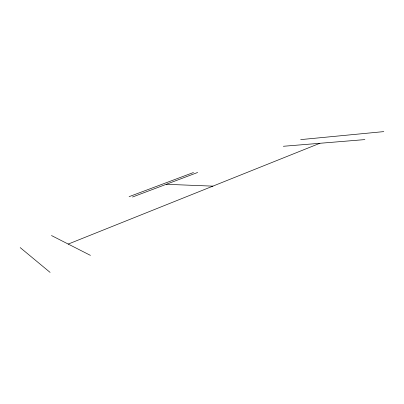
<?xml version="1.0" encoding="UTF-8"?>
<svg xmlns="http://www.w3.org/2000/svg" width="404" height="404" viewBox="0 0 404 404"><rect width="100%" height="100%" fill="white"/><g stroke="black" fill="none" stroke-linecap="round" stroke-linejoin="round"><path stroke-width="0.61" d="M68.22 244.072L319.887 143.284M132.512 197.021L197.627 172.483M129.118 196.652L193.445 172.523M300.697 139.612L383.8 131.613M283.381 146.278L364.878 139.597M166.286 184.295L212.878 186.143M51.505 235.552L90.42 255.373M20.2 247.607L50.086 272.387"/></g></svg>
